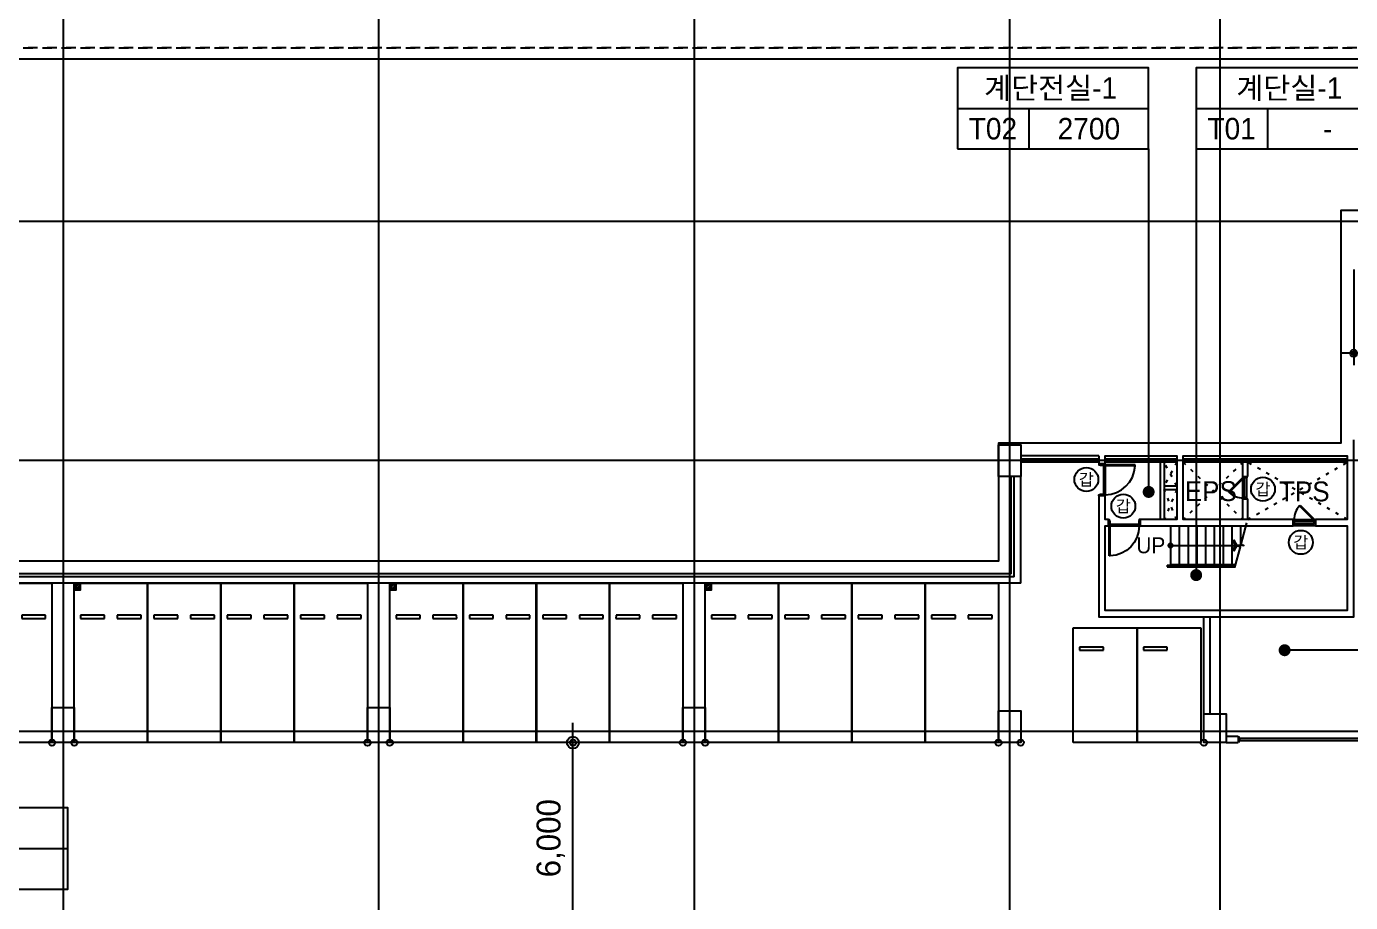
# Model space of a CAD drawing. Header units: metres. Extents: x 630750 to 860239, y 578133 to 726633.
# Drawn here: x 717054 to 758604, y 670442 to 697936 of the extents above; entities that cross this region are included whole.
import ezdxf
from ezdxf.enums import TextEntityAlignment as Align

# ---------------------------------------------------------------- set-up
doc = ezdxf.new("R2010")
doc.units = ezdxf.units.M
doc.header["$LTSCALE"] = 300
doc.linetypes.add('HIDDEN', pattern=[2, 1, -1])
doc.linetypes.add('HIDDEN-1', pattern=[1.4, 0.35, -0.7, 0.35])
doc.layers.get('Defpoints').update_dxf_attribs({"color": 8})
for name, color, linetype in [('A-CEN-1', 1, 'Continuous'), ('A-CON', 2, 'Continuous'), ('A-DIM', 7, 'Continuous'), ('A-DOR', 4, 'Continuous'), ('A-ELE-9', 9, 'Continuous'), ('A-ELE4', 4, 'Continuous'), ('A-HAT-1', 9, 'Continuous'), ('A-ROM', 7, 'Continuous'), ('A-STAIR', 4, 'Continuous'), ('A-SYM1', 7, 'Continuous'), ('A-TXT-S', 3, 'Continuous'), ('A-WAL-BLK', 3, 'Continuous'), ('A-WAL-DW', 7, 'Continuous'), ('A-WALL-CONC', 2, 'Continuous'), ('A-WIN-GLASS', 4, 'Continuous'), ('A-코너가드', 7, 'Continuous'), ('DIM', 7, 'Continuous'), ('DOR', 4, 'Continuous'), ('PAK', 8, 'Continuous'), ('블럭', 7, 'Continuous'), ('주차장배수', 3, 'Continuous')]:
    doc.layers.add(name, color=color, linetype=linetype)
doc.styles.add('TEXT', font='')
doc.styles.add('TEXT(돋음)', font='')
doc.styles.add('돋움', font='')
doc.styles.get('TEXT').set_extended_font_data('DotumChe')
doc.styles.get('TEXT(돋음)').set_extended_font_data('Dotum')
doc.styles.get('돋움').set_extended_font_data('Dotum')
doc.dimstyles.new('DIM250', dxfattribs={"dimscale": 250, "dimtxt": 3, "dimasz": 1, "dimexe": 2, "dimexo": 3, "dimgap": 1, "dimtad": 1, "dimdec": 0, "dimzin": 0, "dimdsep": 46, "dimlunit": 6, "dimtxsty": 'TEXT(돋음)', "dimblk": 'Z_DOT', "dimcen": 2.5, "dimdle": 2, "dimclrd": 256, "dimclre": 256, "dimclrt": 3, "dimadec": 0, "dimazin": 0, "dimtfac": 1, "dimtdec": 0, "dimtix": 1, "dimtmove": 2, "dimatfit": 3, "dimldrblk": 'Z_DOT', "dimfxl": 1, "dimtolj": 1, "dimtzin": 0, "dimarcsym": 0})
doc.dimstyles.new('DIM250s', dxfattribs={"dimscale": 250, "dimtxt": 2.5, "dimasz": 0.6, "dimexe": 1.5, "dimexo": 2, "dimgap": 1, "dimtad": 1, "dimdec": 0, "dimzin": 0, "dimdsep": 46, "dimtxsty": 'TEXT(돋음)', "dimblk": 'Z_DOT', "dimcen": 1.5, "dimdle": 2, "dimclrd": 256, "dimclre": 256, "dimclrt": 3, "dimadec": 0, "dimazin": 0, "dimtfac": 1, "dimtdec": 0, "dimtix": 1, "dimtmove": 2, "dimatfit": 3, "dimldrblk": 'Z_DOT', "dimfxl": 1, "dimtolj": 1, "dimtzin": 0, "dimarcsym": 0})

# ---------------------------------------------------------------- blocks, each defined once
blk = doc.blocks.new('Z_DOT')
at = {"layer": 'DIM', "color": 7}
for p, q in [((0, -2.5), (0, 2.5)), ((-2.5, 0), (2.5, 0))]:
    blk.add_line(p, q, dxfattribs=at)
for radius in [0.75, 0.375]:
    blk.add_circle((0, 0), radius, dxfattribs=at)
blk = doc.blocks.new('*D33')
at = {"layer": 'A-DIM', "lineweight": -2, "transparency": 16777216}
for p, q in [((734604, 675460), (733704, 675460)), ((734204, 669710), (734204, 675210)), ((734604, 669460), (733704, 669460))]:
    blk.add_line(p, q, dxfattribs=at)
at = {"layer": 'Defpoints', "color": 0, "transparency": 16777216}
for p in [(734204, 675460), (735354, 675460), (735354, 669460)]:
    blk.add_point(p, dxfattribs=at)
at = {"layer": 'A-DIM', "lineweight": -2, "transparency": 16777216, "xscale": 250, "yscale": 250, "zscale": 250}
for p, rotation in [((734204, 675460), 90), ((734204, 669460), 270)]:
    blk.add_blockref('Z_DOT', p, dxfattribs=dict(at, rotation=rotation))
at = {"layer": 'A-DIM', "color": 3, "transparency": 16777216, "insert": (733507, 672460), "char_height": 750, "attachment_point": 5, "rotation": 90, "style": 'TEXT(돋음)'}
blk.add_mtext('\\A1;6,000', dxfattribs=at)
blk = doc.blocks.new('351')
at = {"ltscale": 5}
for points in [[(1383106, 4240352), (1378268, 4241613), (1378848, 4243839), (1383686, 4242578), (1383106, 4240352)], [(1379765, 4243393), (1379576, 4242667)], [(1379673, 4242642), (1379862, 4243368)], [(1379862, 4243368), (1379765, 4243393)], [(1379862, 4243368), (1379765, 4243393)], [(1379475, 4242280), (1379286, 4241555)], [(1379383, 4241529), (1379572, 4242255)], [(1379572, 4242255), (1379475, 4242280)], [(1379576, 4242667), (1379673, 4242642)], [(1379286, 4241555), (1379383, 4241529)]]:
    blk.add_lwpolyline(points, dxfattribs=at)
for points in [[(1379765, 4243393), (1379576, 4242667)], [(1379673, 4242642), (1379862, 4243368)], [(1379475, 4242280), (1379286, 4241555)], [(1379383, 4241529), (1379572, 4242255)], [(1379572, 4242255), (1379475, 4242280)], [(1379576, 4242667), (1379673, 4242642)], [(1379286, 4241555), (1379383, 4241529)]]:
    blk.add_lwpolyline(points)
blk = doc.blocks.new('dor-700')
at = {"layer": 'A-DOR'}
for p, q in [((197, 553), (218, 574)), ((197, 553), (649, 102)), ((218, 574), (670, 123)), ((670, 123), (649, 102))]:
    blk.add_line(p, q, dxfattribs=at)
for points in [[(0, 123), (0, 3), (45, 3), (45, 78), (30, 78), (30, 123)], [(700, 123), (700, 3), (655, 3), (655, 78), (670, 78), (670, 123)]]:
    blk.add_lwpolyline(points, close=True, dxfattribs=at)
blk.add_arc((715, 104), 686, 139.1042, 178.3732, dxfattribs=at)
at = {"layer": 'DOR', "color": 9}
for points in [[(30, 123), (627, 123)], [(45, 78), (655, 78)], [(45, 3), (655, 3)]]:
    blk.add_lwpolyline(points, dxfattribs=at)
blk = doc.blocks.new('d-10-20')
at = {"layer": 'A-DOR'}
for p, q in [((72141, 450758), (72141, 449818)), ((72171, 450758), (72141, 450758)), ((72171, 450758), (72171, 449818)), ((72141, 449818), (72171, 449818))]:
    blk.add_line(p, q, dxfattribs=at)
for points in [[(72111, 449818), (72111, 449618), (72141, 449618), (72141, 449663), (72156, 449663), (72156, 449773), (72141, 449773), (72141, 449818)], [(73111, 449818), (73111, 449618), (73081, 449618), (73081, 449663), (73066, 449663), (73066, 449773), (73081, 449773), (73081, 449818)]]:
    blk.add_lwpolyline(points, close=True, dxfattribs=at)
blk.add_arc((72141, 449818), 940, 0, 88.1729, dxfattribs=at)
at = {"layer": 'DOR', "color": 9}
for points in [[(72141, 449818), (73081, 449818)], [(73066, 449773), (72156, 449773)]]:
    blk.add_lwpolyline(points, dxfattribs=at)
blk = doc.blocks.new('park_small')
at = {"layer": 'PAK', "ltscale": 5}
for p, q in [((107431, -323693), (109347, -323120)), ((109347, -323120), (110378, -326569)), ((108462, -327142), (107431, -323693)), ((110378, -326569), (108462, -327142))]:
    blk.add_line(p, q, dxfattribs=at)
at = {"layer": 'PAK'}
for points in [[(108513, -323996), (107794, -324211)], [(108541, -324092), (108513, -323996)], [(107794, -324211), (107823, -324307)], [(107823, -324307), (108541, -324092)]]:
    blk.add_lwpolyline(points, dxfattribs=at)
at = {"layer": 'PAK', "ltscale": 5}
for points in [[(108513, -323996), (107794, -324211)], [(108541, -324092), (108513, -323996)], [(107794, -324211), (107823, -324307)], [(107823, -324307), (108541, -324092)]]:
    blk.add_lwpolyline(points, dxfattribs=at)
blk = doc.blocks.new('*D29')
at = {"layer": 'A-DIM', "lineweight": -2, "transparency": 16777216}
for p, q in [((758704, 690309), (758704, 687306)), ((763004, 690309), (763004, 687306)), ((758854, 687681), (762854, 687681))]:
    blk.add_line(p, q, dxfattribs=at)
at = {"layer": 'Defpoints', "color": 0, "transparency": 16777216}
for p in [(758704, 690809), (763004, 690809), (763004, 687681)]:
    blk.add_point(p, dxfattribs=at)
at = {"layer": 'A-DIM', "lineweight": -2, "transparency": 16777216, "xscale": 150, "yscale": 150, "zscale": 150, "rotation": 180}
blk.add_blockref('Z_DOT', (758704, 687681), dxfattribs=at)
at = {"layer": 'A-DIM', "lineweight": -2, "transparency": 16777216, "xscale": 150, "yscale": 150, "zscale": 150}
blk.add_blockref('Z_DOT', (763004, 687681), dxfattribs=at)
at = {"layer": 'A-DIM', "color": 3, "transparency": 16777216, "insert": (760910, 688244), "char_height": 625, "attachment_point": 5, "style": 'TEXT(돋음)'}
blk.add_mtext('\\A1;4300', dxfattribs=at)
blk = doc.blocks.new('sym-rom')
at = {"color": 0, "linetype": 'ByBlock'}
for p, q in [((0, 5.1), (24, 5.1)), ((9, 0), (9, 5.1))]:
    blk.add_line(p, q, dxfattribs=at)
blk.add_lwpolyline([(0, 0), (24, 0), (24, 10.2), (0, 10.2)], close=True, dxfattribs=at)

msp = doc.modelspace()

# ---------------------------------------------------------------- hatches: boundary and pattern name
at = {"layer": 'A-SYM1'}
h = msp.add_hatch(color=7, dxfattribs=at)
edge = h.paths.add_edge_path()
edge.add_arc((752954.4, 681646.2), 96, 360, 540)
edge.add_arc((752954.4, 681646.2), 96, 540, 720)
msp.add_hatch(color=7, dxfattribs=at).paths.add_polyline_path([(754954.7, 681811.6), (754908.5, 681784.9), (754988.5, 681646.3), (754908.5, 681507.8), (754954.7, 681481.1), (755050.1, 681646.3)])

# ---------------------------------------------------------------- linework, layer by layer
at = {"layer": 'A-CEN-1', "linetype": 'Continuous'}
for p, q in [((718204.4, 708258.8), (718204.4, 640745.8)), ((728104.4, 708258.8), (728104.4, 640745.8)), ((738004.4, 708258.8), (738004.4, 617039.8)), ((747904.4, 708258.8), (747904.4, 599232.8)), ((754504.4, 708258.8), (754504.4, 621760.2)), ((796986.4, 696910.2), (657202.6, 696910.2)), ((796986.4, 691810.2), (657202.6, 691810.2)), ((796986.4, 684310.2), (657202.6, 684310.2)), ((796986.4, 675810.2), (657202.6, 675810.2))]:
    msp.add_line(p, q, dxfattribs=at)
at = {"layer": 'A-CON'}
for points in [[(747554.4, 684810.2), (748254.4, 684810.2), (748254.4, 683810.2), (747554.4, 683810.2)], [(717854.4, 676560.2), (718554.4, 676560.2), (718554.4, 675460.2), (717854.4, 675460.2)], [(727754.4, 676560.2), (728454.4, 676560.2), (728454.4, 675460.2), (727754.4, 675460.2)], [(737654.4, 676560.2), (738354.4, 676560.2), (738354.4, 675460.2), (737654.4, 675460.2)], [(747554.4, 676460.2), (748254.4, 676460.2), (748254.4, 675460.2), (747554.4, 675460.2)], [(754004.4, 676360.2), (754704.4, 676360.2), (754704.4, 675460.2), (754004.4, 675460.2)]]:
    msp.add_lwpolyline(points, close=True, dxfattribs=at)
at = {"layer": 'A-ELE-9'}
msp.add_line((757504.4, 682260.2), (756804.4, 682260.2), dxfattribs=at)
at = {"layer": 'A-ELE4', "linetype": 'HIDDEN'}
msp.add_line((770204.4, 697260.2), (680954.4, 697260.2), dxfattribs=at)
msp.add_lwpolyline([(680954.4, 697260.2), (770204.4, 697260.2)], dxfattribs=at)
at = {"layer": 'A-HAT-1', "color": 8, "linetype": 'HIDDEN-1'}
for p, q in [((753154.4, 684260.2), (752754.4, 683520.2)), ((753154.4, 683520.2), (752754.4, 684260.2)), ((755229.4, 684260.2), (753354.4, 682460.2)), ((753354.4, 684260.2), (755229.4, 682460.2)), ((755379.4, 682460.2), (758504.4, 684260.2)), ((758504.4, 682460.2), (755379.4, 684260.2)), ((753154.4, 683400.2), (752754.4, 682460.2)), ((753154.4, 682460.2), (752754.4, 683400.2))]:
    msp.add_line(p, q, dxfattribs=at)
at = {"layer": 'A-ROM', "color": 7}
for p, q in [((752269.3, 694091), (752269.3, 683327.8)), ((753761.2, 694091), (753761.2, 680717.4)), ((763946.9, 678360.2), (756536.8, 678360.2))]:
    msp.add_line(p, q, dxfattribs=at)
at = {"layer": 'A-ROM', "color": 7, "const_width": 187.5}
for points in [[(752175.6, 683327.8, -1), (752363.1, 683327.8, -1)], [(753667.5, 680717.4, -1), (753855, 680717.4, -1)], [(756536.8, 678454, -1), (756536.8, 678266.5, -1)]]:
    msp.add_lwpolyline(points, format="xyb", close=True, dxfattribs=at)
at = {"layer": 'A-STAIR'}
for p, q in [((752954.4, 682260.2), (752954.4, 681030.2)), ((753229.4, 682260.2), (753229.4, 681050.2)), ((753504.4, 682260.2), (753504.4, 681050.2)), ((753779.4, 682260.2), (753779.4, 681050.2)), ((754054.4, 682260.2), (754054.4, 681050.2)), ((754329.4, 682260.2), (754329.4, 681050.2)), ((754604.4, 682260.2), (754604.4, 681050.2)), ((754879.4, 682260.2), (754879.4, 681050.2)), ((755154.4, 682260.2), (755154.4, 681646.2)), ((752854.4, 681030.2), (754989.3, 681030.2)), ((752854.4, 681030.2), (752854.4, 680980.2)), ((752954.4, 681050.2), (754994.7, 681050.2)), ((752854.4, 680980.2), (754975.9, 680980.2))]:
    msp.add_line(p, q, dxfattribs=at)
at = {"layer": 'A-SYM1', "color": 7}
msp.add_line((752954.4, 681646.2), (755050.1, 681646.3), dxfattribs=at)
msp.add_lwpolyline([(755344.9, 682357.3), (755164.5, 681684.1), (755258.7, 681646.3), (755050.1, 681646.3), (755144.3, 681608.5), (754968.3, 680951.6)], dxfattribs=at)
msp.add_lwpolyline([(754908.5, 681784.9), (754988.5, 681646.3), (754908.5, 681507.8), (754954.7, 681481.1), (755050.1, 681646.3), (754954.7, 681811.6)], close=True, dxfattribs=at)
at = {"layer": 'A-WAL-BLK'}
for p, q in [((750704.4, 684360.2), (748254.4, 684360.2)), ((753154.4, 684360.2), (750904.4, 684360.2)), ((758504.4, 684360.2), (753354.4, 684360.2)), ((750704.4, 684260.2), (748254.4, 684260.2)), ((753154.4, 684260.2), (750904.4, 684260.2)), ((758504.4, 684260.2), (753354.4, 684260.2)), ((755229.4, 683810.2), (755229.4, 684260.2)), ((755379.4, 683810.2), (755379.4, 684260.2)), ((748054.4, 680660.2), (748054.4, 683810.2)), ((748254.4, 680460.2), (748254.4, 683810.2)), ((755229.4, 683810.2), (755379.4, 683810.2)), ((755229.4, 683110.2), (755379.4, 683110.2)), ((755229.4, 682460.2), (755229.4, 683110.2)), ((755379.4, 682460.2), (755379.4, 683110.2)), ((748054.4, 680660.2), (706554.4, 680660.2)), ((748254.4, 680460.2), (706754.4, 680460.2)), ((754004.4, 676360.2), (754004.4, 679410.2)), ((754204.4, 676360.2), (754204.4, 679410.2)), ((754704.4, 675660.2), (755079.4, 675660.2)), ((755079.4, 675660.2), (755079.4, 675460.2)), ((754704.4, 675460.2), (755079.4, 675460.2))]:
    msp.add_line(p, q, dxfattribs=at)
at = {"layer": 'A-WAL-DW'}
for p, q in [((752634.4, 684260.2), (752634.4, 682460.2)), ((752754.4, 684260.2), (752754.4, 682460.2)), ((752754.4, 683520.2), (753154.4, 683520.2)), ((752754.4, 683400.2), (753154.4, 683400.2))]:
    msp.add_line(p, q, dxfattribs=at)
at = {"layer": 'A-WALL-CONC'}
for p, q in [((750704.4, 684460.2), (748254.4, 684460.2)), ((747954.4, 680760.2), (747954.4, 683810.2)), ((750904.4, 683210.2), (750704.4, 683210.2)), ((747954.4, 680760.2), (706454.4, 680760.2))]:
    msp.add_line(p, q, dxfattribs=at)
for points in [[(770204.4, 697260.2), (770204.4, 692160.2), (758304.4, 692160.2), (758304.4, 684860.2), (747554.4, 684860.2), (747554.4, 681160.2), (706054.4, 681160.2), (706054.4, 640356.6), (701163.8, 640356.6), (698187.6, 630548.3), (741154.7, 617510.2), (770854.4, 617510.2), (770854.4, 633410.2), (763354.4, 633410.2), (763354.4, 687510.2), (773454.4, 687510.2), (773454.4, 697260.2), (770204.4, 697260.2)], [(750704.4, 683210.2), (750704.4, 679410.2), (758704.4, 679410.2), (758704.4, 684960.2)], [(750704.4, 684460.2), (750704.4, 684210.2), (750904.4, 684210.2), (750904.4, 684460.2), (753154.4, 684460.2), (753154.4, 682460.2), (752004.4, 682460.2), (752004.4, 682260.2), (756804.4, 682260.2)], [(756804.4, 682260.2), (756804.4, 682460.2), (753354.4, 682460.2), (753354.4, 684460.2), (758504.4, 684460.2), (758504.4, 682460.2), (757504.4, 682460.2), (757504.4, 682260.2), (758504.4, 682260.2), (758504.4, 679610.2), (750904.4, 679610.2), (750904.4, 682260.2), (751004.4, 682260.2), (751004.4, 682460.2), (750904.4, 682460.2), (750904.4, 683210.2)]]:
    msp.add_lwpolyline(points, dxfattribs=at)
at = {"layer": 'A-WIN-GLASS'}
for p, q in [((755129.4, 675620.2), (755079.4, 675620.2)), ((755079.4, 675620.2), (755079.4, 675500.2)), ((755129.4, 675500.2), (755129.4, 675620.2)), ((755079.4, 675500.2), (755129.4, 675500.2)), ((755129.4, 675595.2), (759029.4, 675595.2)), ((755129.4, 675525.2), (759029.4, 675525.2))]:
    msp.add_line(p, q, dxfattribs=at)
at = {"layer": 'A-코너가드'}
for centre in [(717854.4, 675460.2), (718554.4, 675460.2), (727754.4, 675460.2), (728454.4, 675460.2), (737654.4, 675460.2), (738354.4, 675460.2), (747554.4, 675460.2), (748254.4, 675460.2), (754004.4, 675460.2)]:
    msp.add_circle(centre, 100, dxfattribs=at)
at = {"layer": 'DIM'}
msp.add_lwpolyline([(730296.7, 697262.5, 0, 250, 0), (730582.2, 697956, 0, 0, 0), (731158.8, 699310.1, 0, 0, 0), (731921.3, 699310.1, 0, 0, 0)], format="xyseb", dxfattribs=at)
at = {"layer": '블럭', "color": 1}
for centre in [(750314.4, 683718.4), (755857.3, 683414), (751475, 682880.5), (757045.5, 681746)]:
    msp.add_circle(centre, 375, dxfattribs=at)
at = {"layer": '주차장배수', "color": 4}
for p, q in [((718588.6, 680334.4), (718680.2, 680426.1)), ((718720.2, 680386.1), (718628.6, 680294.4)), ((728488.6, 680334.4), (728580.2, 680426.1)), ((728620.2, 680386.1), (728528.6, 680294.4)), ((738388.6, 680334.4), (738480.2, 680426.1)), ((738520.2, 680386.1), (738428.6, 680294.4))]:
    msp.add_line(p, q, dxfattribs=at)
for points in [[(718554.4, 680260.2), (718754.4, 680260.2), (718754.4, 680460.2), (718554.4, 680460.2)], [(728454.4, 680260.2), (728654.4, 680260.2), (728654.4, 680460.2), (728454.4, 680460.2)], [(738354.4, 680260.2), (738554.4, 680260.2), (738554.4, 680460.2), (738354.4, 680460.2)]]:
    msp.add_lwpolyline(points, close=True, dxfattribs=at)
for centre in [(718654.4, 680360.2), (728554.4, 680360.2), (738454.4, 680360.2)]:
    msp.add_circle(centre, 70.7, dxfattribs=at)

# ---------------------------------------------------------------- block references
at = {"rotation": 270}
msp.add_blockref('d-10-20', (301085.9, 756321.3), dxfattribs=at)
at = {"xscale": -1, "rotation": 180}
msp.add_blockref('d-10-20', (678893.3, 1132078.7), dxfattribs=at)
at = {"layer": 'A-DOR'}
for p, rotation in [((755352.7, 683110.2), 89.99998868749918), ((756804.4, 682336.9), 359.9999886874992)]:
    msp.add_blockref('dor-700', p, dxfattribs=dict(at, rotation=rotation))
at = {"layer": 'A-ROM', "color": 7, "xscale": 250, "yscale": 250, "zscale": 250}
for p in [(746269.3, 694091), (753761.2, 694091), (712354, 670862.7)]:
    msp.add_blockref('sym-rom', p, dxfattribs=at)
at = {"layer": 'PAK', "ltscale": 5}
for name, p, rotation in [('351', (-3736560, 944247.9), 284.6102173903116), ('351', (-3733560, 944247.9), 284.6102173903116), ('351', (-3731260, 944247.9), 284.6102173903116), ('351', (-3728960, 944247.9), 284.6102173903116), ('351', (-3726660, 944247.9), 284.6102173903116), ('351', (-3723660, 944247.9), 284.6102173903116), ('351', (-3721360, 944247.9), 284.6102173903116), ('351', (-3719060, 944247.9), 284.6102173903116), ('351', (-3716760, 944247.9), 284.6102173903116), ('351', (-3713760, 944247.9), 284.6102173903116), ('351', (-3711460, 944247.9), 284.6102173903116), ('351', (-3709159.9, 944247.9), 284.6102173903116), ('351', (-3706859.9, 944247.9), 284.6102173903116), ('park_small', (739711.3, 1019963.1), 343.3521536622154), ('park_small', (741711.3, 1019963.1), 343.3521536622154)]:
    msp.add_blockref(name, p, dxfattribs=dict(at, rotation=rotation))

# ---------------------------------------------------------------- texts
at = {"layer": 'A-ROM', "color": 3, "style": '돋움'}
for s, p in [('계단전실-1', (749193.9, 696003.5)), ('계단실-1', (756685.8, 696003.5)), ('T02', (747381.5, 694728.5)), ('2700', (750394.3, 694728.5)), ('T01', (754873.3, 694728.5)), ('-', (757886.2, 694728.5))]:
    msp.add_text(s, height=675, dxfattribs=at).set_placement(p, align=Align.MIDDLE_CENTER)
at = {"layer": 'A-TXT-S', "color": 3, "style": '돋움'}
for s, p in [('EPS', (753401.5, 683040.6, 0)), ('TPS', (756357.9, 683031, 0))]:
    msp.add_text(s, height=625, dxfattribs=at).set_placement(p)
msp.add_text('UP', height=500, dxfattribs=at).set_placement((752337.3, 681652.7, 0), align=Align.MIDDLE_CENTER)
at = {"layer": '블럭', "style": 'TEXT'}
for p in [(750314.4, 683718.4), (755857.3, 683414), (751475, 682880.5), (757045.5, 681746)]:
    msp.add_text('갑', height=375, dxfattribs=at).set_placement(p, align=Align.MIDDLE_CENTER)

# ---------------------------------------------------------------- dimensions: what is measured, and where the dimension line sits
at = {"layer": 'A-DIM'}
dim = msp.add_linear_dim(base=(763004.4, 687681.1), p1=(758704.4, 690808.8), p2=(763004.4, 690808.8), dimstyle='DIM250s', dxfattribs=at)
dim.commit()
dim.dimension.update_dxf_attribs({"geometry": '*D29', "text_midpoint": (760910, 688244), "dimtype": 160})
dim = msp.add_linear_dim(base=(734204.4, 675460.2), p1=(735354.4, 669460.2), p2=(735354.4, 675460.2), angle=90, dimstyle='DIM250', dxfattribs=at)
dim.commit()
dim.dimension.update_dxf_attribs({"geometry": '*D33', "text_midpoint": (733506.6, 672460.2)})

doc.saveas('drawing.dxf')
